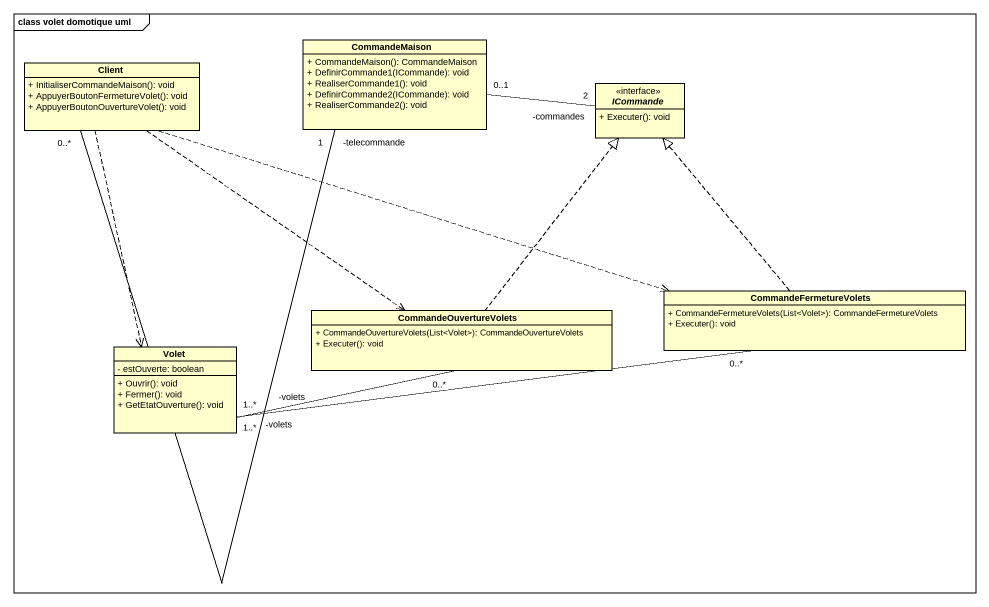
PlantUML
@startuml
mainframe class volet domotique uml
hide circle
hide empty members
skinparam classAttributeIconSize 0
class Client {
  + InitialiserCommandeMaison(): void
  + AppuyerBoutonFermetureVolet(): void
  + AppuyerBoutonOuvertureVolet(): void
}
class CommandeMaison {
  + CommandeMaison(): CommandeMaison
  + DefinirCommande1(ICommande): void
  + RealiserCommande1(): void
  + DefinirCommande2(ICommande): void
  + RealiserCommande2(): void
}
interface ICommande <<interface>> {
  + Executer(): void
}
class CommandeFermetureVolets {
  + CommandeFermetureVolets(List<Volet>): CommandeFermetureVolets
  + Executer(): void
}
class CommandeOuvertureVolets {
  + CommandeOuvertureVolets(List<Volet>): CommandeOuvertureVolets
  + Executer(): void
}
class Volet {
  - estOuverte: boolean
  + Ouvrir(): void
  + Fermer(): void
  + GetEtatOuverture(): void
}
Client "0..*" -right- "-telecommande\n1" CommandeMaison
Client .right.> CommandeFermetureVolets
Client ..> CommandeOuvertureVolets
Client ..> Volet
ICommande "-commandes\n2" -left- "0..1" CommandeMaison
CommandeFermetureVolets .up.|> ICommande
CommandeOuvertureVolets .up.|> ICommande
Volet "-volets\n1..*" -right- "0..*" CommandeFermetureVolets
Volet "-volets\n1..*" -right- "0..*" CommandeOuvertureVolets
@enduml
